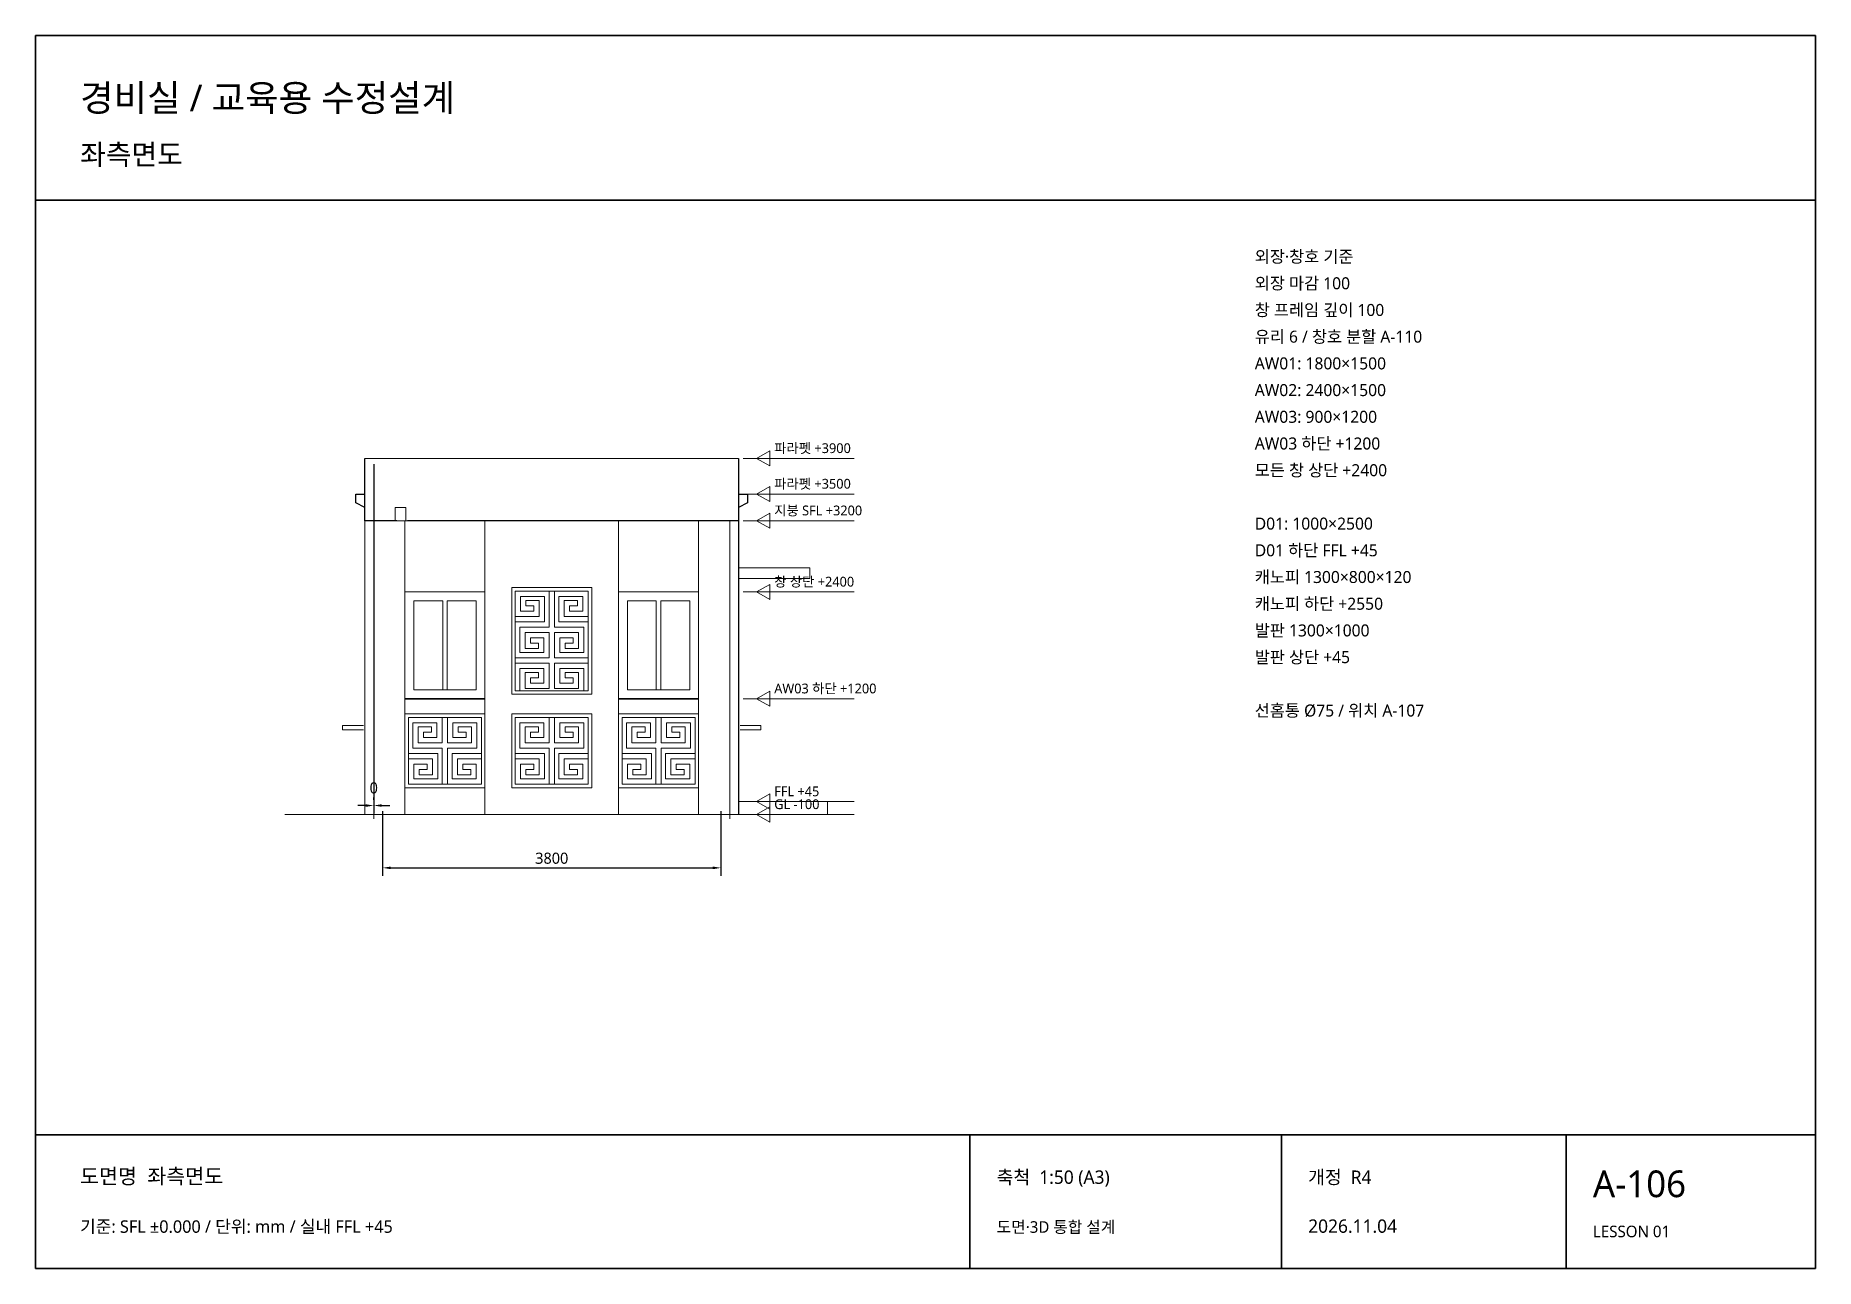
# Model space of a CAD drawing. Header units: millimetres. Extents: x 500 to 20500, y 500 to 14350.
import ezdxf

# ---------------------------------------------------------------- set-up
doc = ezdxf.new("R2010")
doc.units = ezdxf.units.MM
for name, color, linetype, lineweight in [('A-FINISH', 8, 'Continuous', 13), ('A-FRAME', 4, 'Continuous', 18), ('A-ROOF', 7, 'Continuous', 25), ('A-WALL', 7, 'Continuous', 35), ('BORDER', 7, 'Continuous', 35), ('DIM', 8, 'Continuous', 13), ('GRID', 8, 'Continuous', 13), ('TEXT', 7, 'Continuous', 18)]:
    doc.layers.add(name, color=color, linetype=linetype, lineweight=lineweight)
doc.styles.add('KOREAN', font='malgun.ttf')
doc.dimstyles.get("Standard").update_dxf_attribs({"dimtxt": 2.5, "dimasz": 2.5, "dimexe": 1.25, "dimexo": 0.625, "dimtad": 1, "dimcen": 2.5, "dimazin": 3, "dimtfac": 1, "dimtmove": 0, "dimatfit": 3})

msp = doc.modelspace()

# ---------------------------------------------------------------- linework, layer by layer
at = {"layer": 'A-FINISH'}
for p, q in [((4199, 9600), (4199, 5600)), ((4200, 9600), (4200, 5600)), ((4200, 9600), (8400, 9600)), ((8400, 9600), (8400, 5600)), ((8401, 9600), (8401, 5600)), ((4540, 9050), (4540, 8900)), ((4660, 9050), (4540, 9050)), ((4660, 8900), (4660, 9050)), ((4200, 8900), (4200, 5600)), ((4300, 8900), (4200, 8900)), ((4300, 8900), (4300, 5600)), ((4533.333, 8900), (4300, 8900)), ((4540, 8900), (4660, 8900)), ((4540, 8900), (4540, 8897)), ((4540, 8897), (4660, 8897)), ((4650, 5600), (4650, 8900)), ((4650, 8900), (4650, 8100)), ((5550, 8900), (4650, 8900)), ((4660, 8897), (4660, 8900)), ((5550, 8900), (5550, 5600)), ((7050, 8900), (5550, 8900)), ((5550, 8100), (5550, 8900)), ((7050, 5600), (7050, 8900)), ((7050, 8900), (7050, 8100)), ((7950, 8900), (7050, 8900)), ((7950, 8900), (7950, 5600)), ((8300, 8900), (7950, 8900)), ((7950, 8100), (7950, 8900)), ((8300, 5600), (8300, 8900)), ((8400, 8900), (8300, 8900)), ((8400, 5600), (8400, 8900)), ((4199, 8350), (4199, 5900)), ((4199, 8310), (4199, 7905)), ((4199, 8310), (4199, 5940)), ((4199, 8085), (4199, 8250)), ((4199, 7965), (4199, 8250)), ((4199, 8145), (4199, 8205)), ((4199, 8025), (4199, 8205)), ((9200, 8370), (8400, 8370)), ((8400, 8250), (9200, 8250)), ((8401, 8350), (8401, 5900)), ((8401, 8310), (8401, 7905)), ((8401, 8310), (8401, 5940)), ((8401, 8085), (8401, 8250)), ((8401, 7965), (8401, 8250)), ((8401, 8145), (8401, 8205)), ((8401, 8025), (8401, 8205)), ((9200, 8250), (9200, 8370)), ((4199, 8085), (4199, 8145)), ((4650, 8100), (5550, 8100)), ((5849.901, 8150), (6749.901, 8150)), ((5849.901, 8150), (5849.901, 6950)), ((5889.901, 8110), (6709.901, 8110)), ((5889.901, 8110), (5889.901, 6990)), ((5949.901, 8050), (6219.901, 8050)), ((5949.901, 7885), (5949.901, 8050)), ((6009.901, 7945), (6009.901, 8005)), ((6009.901, 8005), (6159.901, 8005)), ((6159.901, 7825), (6159.901, 8005)), ((6219.901, 7765), (6219.901, 8050)), ((6269.901, 8110), (6269.901, 7705)), ((6329.901, 8110), (6329.901, 7705)), ((6649.901, 8050), (6379.901, 8050)), ((6379.901, 7765), (6379.901, 8050)), ((6439.901, 7825), (6439.901, 8005)), ((6589.901, 8005), (6439.901, 8005)), ((6589.901, 7945), (6589.901, 8005)), ((6649.901, 7885), (6649.901, 8050)), ((6709.901, 8110), (6709.901, 6990)), ((6749.901, 8150), (6749.901, 6950)), ((7050, 8100), (7950, 8100)), ((8401, 8085), (8401, 8145)), ((4199, 7905), (4199, 7620)), ((4199, 7845), (4199, 7560)), ((4199, 7845), (4199, 7665)), ((5889.901, 7825), (6159.901, 7825)), ((6099.901, 7885), (5949.901, 7885)), ((6009.901, 7945), (6099.901, 7945)), ((6099.901, 7885), (6099.901, 7945)), ((6709.901, 7825), (6439.901, 7825)), ((6499.901, 7885), (6499.901, 7945)), ((6589.901, 7945), (6499.901, 7945)), ((6499.901, 7885), (6649.901, 7885)), ((8401, 7905), (8401, 7620)), ((8401, 7845), (8401, 7560)), ((8401, 7845), (8401, 7665)), ((4199, 7785), (4199, 7620)), ((4199, 7785), (4199, 7725)), ((4199, 7725), (4199, 7665)), ((5889.901, 7765), (6219.901, 7765)), ((5939.901, 7705), (5939.901, 7420)), ((6269.901, 7705), (5939.901, 7705)), ((5999.901, 7645), (5999.901, 7465)), ((6269.901, 7645), (5999.901, 7645)), ((6269.901, 7645), (6269.901, 7360)), ((6329.901, 7705), (6659.901, 7705)), ((6329.901, 7645), (6329.901, 7360)), ((6329.901, 7645), (6599.901, 7645)), ((6709.901, 7765), (6379.901, 7765)), ((6599.901, 7645), (6599.901, 7465)), ((6659.901, 7705), (6659.901, 7420)), ((8401, 7785), (8401, 7620)), ((8401, 7785), (8401, 7725)), ((8401, 7735), (8401, 6850)), ((8401, 7725), (8401, 7665)), ((4199, 7215), (4199, 7500)), ((4199, 7275), (4199, 7440)), ((4199, 7155), (4199, 7440)), ((6209.901, 7420), (5939.901, 7420)), ((6149.901, 7465), (5999.901, 7465)), ((6059.901, 7585), (6059.901, 7525)), ((6059.901, 7585), (6209.901, 7585)), ((6149.901, 7525), (6059.901, 7525)), ((6149.901, 7525), (6149.901, 7465)), ((6209.901, 7585), (6209.901, 7420)), ((6389.901, 7585), (6389.901, 7420)), ((6539.901, 7585), (6389.901, 7585)), ((6389.901, 7420), (6659.901, 7420)), ((6449.901, 7525), (6449.901, 7465)), ((6449.901, 7525), (6539.901, 7525)), ((6449.901, 7465), (6599.901, 7465)), ((6539.901, 7585), (6539.901, 7525)), ((8401, 7215), (8401, 7500)), ((8401, 7275), (8401, 7440)), ((8401, 7155), (8401, 7440)), ((4199, 7335), (4199, 7395)), ((4199, 7215), (4199, 7395)), ((4199, 7275), (4199, 7335)), ((6269.901, 7360), (5889.901, 7360)), ((6269.901, 7300), (5889.901, 7300)), ((6209.901, 7240), (5939.901, 7240)), ((5939.901, 6990), (5939.901, 7240)), ((6209.901, 7075), (6209.901, 7240)), ((6269.901, 7015), (6269.901, 7300)), ((6709.901, 7360), (6329.901, 7360)), ((6709.901, 7300), (6329.901, 7300)), ((6329.901, 7015), (6329.901, 7300)), ((6389.901, 7240), (6659.901, 7240)), ((6389.901, 7075), (6389.901, 7240)), ((6659.901, 6990), (6659.901, 7240)), ((8401, 7335), (8401, 7395)), ((8401, 7215), (8401, 7395)), ((8401, 7275), (8401, 7335)), ((4199, 6750), (4199, 7155)), ((4199, 7095), (4199, 6810)), ((4199, 7035), (4199, 6855)), ((5999.901, 7015), (5999.901, 7195)), ((6149.901, 7195), (5999.901, 7195)), ((6269.901, 7015), (5999.901, 7015)), ((6059.901, 7075), (6059.901, 7135)), ((6149.901, 7135), (6059.901, 7135)), ((6059.901, 7075), (6209.901, 7075)), ((6149.901, 7135), (6149.901, 7195)), ((6329.901, 7015), (6599.901, 7015)), ((6539.901, 7075), (6389.901, 7075)), ((6449.901, 7135), (6449.901, 7195)), ((6449.901, 7195), (6599.901, 7195)), ((6449.901, 7135), (6539.901, 7135)), ((6539.901, 7075), (6539.901, 7135)), ((6599.901, 7015), (6599.901, 7195)), ((8401, 6750), (8401, 7155)), ((8401, 7095), (8401, 6810)), ((8401, 7035), (8401, 6855)), ((4199, 6975), (4199, 6810)), ((4199, 6975), (4199, 6915)), ((4199, 6915), (4199, 6855)), ((4650, 6900), (4650, 5600)), ((5550, 5600), (5550, 6900)), ((5849.901, 6950), (6749.901, 6950)), ((5889.901, 6990), (6709.901, 6990)), ((7050, 6900), (7050, 5600)), ((7950, 5600), (7950, 6900)), ((8401, 6975), (8401, 6810)), ((8401, 6975), (8401, 6915)), ((8401, 6915), (8401, 6855)), ((8401, 6850), (8401, 5850)), ((3950, 6600), (3950, 6550)), ((4183.333, 6600), (3950, 6600)), ((4199, 6730), (4199, 5900)), ((4199, 6405), (4199, 6690)), ((4199, 6690), (4199, 5940)), ((4199, 6650), (4199, 6550)), ((4199, 6465), (4199, 6630)), ((4199, 6345), (4199, 6630)), ((4199.802, 6650), (4199.802, 6550)), ((5549.901, 6730), (4649.901, 6730)), ((4649.901, 6730), (4649.901, 5900)), ((5509.901, 6690), (4689.901, 6690)), ((4689.901, 6690), (4689.901, 5940)), ((5009.901, 6630), (4739.901, 6630)), ((4739.901, 6345), (4739.901, 6630)), ((5009.901, 6465), (5009.901, 6630)), ((5069.901, 6405), (5069.901, 6690)), ((5129.901, 6405), (5129.901, 6690)), ((5189.901, 6630), (5459.901, 6630)), ((5189.901, 6465), (5189.901, 6630)), ((5459.901, 6345), (5459.901, 6630)), ((5509.901, 6690), (5509.901, 5940)), ((5549.901, 6730), (5549.901, 5900)), ((6749.901, 6730), (5849.901, 6730)), ((5849.901, 6730), (5849.901, 5900)), ((6709.901, 6690), (5889.901, 6690)), ((5889.901, 6690), (5889.901, 5940)), ((6209.901, 6630), (5939.901, 6630)), ((5939.901, 6345), (5939.901, 6630)), ((6209.901, 6465), (6209.901, 6630)), ((6269.901, 6405), (6269.901, 6690)), ((6329.901, 6405), (6329.901, 6690)), ((6389.901, 6630), (6659.901, 6630)), ((6389.901, 6465), (6389.901, 6630)), ((6659.901, 6345), (6659.901, 6630)), ((6709.901, 6690), (6709.901, 5940)), ((6749.901, 6730), (6749.901, 5900)), ((7949.901, 6730), (7049.901, 6730)), ((7049.901, 6730), (7049.901, 5900)), ((7909.901, 6690), (7089.901, 6690)), ((7089.901, 6690), (7089.901, 5940)), ((7409.901, 6630), (7139.901, 6630)), ((7139.901, 6345), (7139.901, 6630)), ((7409.901, 6465), (7409.901, 6630)), ((7469.901, 6405), (7469.901, 6690)), ((7529.901, 6405), (7529.901, 6690)), ((7589.901, 6630), (7859.901, 6630)), ((7589.901, 6465), (7589.901, 6630)), ((7859.901, 6345), (7859.901, 6630)), ((7909.901, 6690), (7909.901, 5940)), ((7949.901, 6730), (7949.901, 5900)), ((8401, 6405), (8401, 6690)), ((8401, 6650), (8401, 6550)), ((8401, 6465), (8401, 6630)), ((8401, 6345), (8401, 6630)), ((8650, 6600), (8416.667, 6600)), ((8650, 6550), (8650, 6600)), ((3950, 6550), (4183.333, 6550)), ((4199, 6525), (4199, 6585)), ((4199, 6405), (4199, 6585)), ((4199, 6465), (4199, 6525)), ((4799.901, 6405), (4799.901, 6585)), ((4949.901, 6585), (4799.901, 6585)), ((5069.901, 6405), (4799.901, 6405)), ((4859.901, 6465), (4859.901, 6525)), ((4949.901, 6525), (4859.901, 6525)), ((4859.901, 6465), (5009.901, 6465)), ((4949.901, 6525), (4949.901, 6585)), ((5129.901, 6405), (5399.901, 6405)), ((5339.901, 6465), (5189.901, 6465)), ((5249.901, 6525), (5249.901, 6585)), ((5249.901, 6585), (5399.901, 6585)), ((5249.901, 6525), (5339.901, 6525)), ((5339.901, 6465), (5339.901, 6525)), ((5399.901, 6405), (5399.901, 6585)), ((5999.901, 6405), (5999.901, 6585)), ((6149.901, 6585), (5999.901, 6585)), ((6269.901, 6405), (5999.901, 6405)), ((6059.901, 6465), (6059.901, 6525)), ((6149.901, 6525), (6059.901, 6525)), ((6059.901, 6465), (6209.901, 6465)), ((6149.901, 6525), (6149.901, 6585)), ((6329.901, 6405), (6599.901, 6405)), ((6539.901, 6465), (6389.901, 6465)), ((6449.901, 6525), (6449.901, 6585)), ((6449.901, 6585), (6599.901, 6585)), ((6449.901, 6525), (6539.901, 6525)), ((6539.901, 6465), (6539.901, 6525)), ((6599.901, 6405), (6599.901, 6585)), ((7199.901, 6405), (7199.901, 6585)), ((7349.901, 6585), (7199.901, 6585)), ((7469.901, 6405), (7199.901, 6405)), ((7259.901, 6465), (7259.901, 6525)), ((7349.901, 6525), (7259.901, 6525)), ((7259.901, 6465), (7409.901, 6465)), ((7349.901, 6525), (7349.901, 6585)), ((7529.901, 6405), (7799.901, 6405)), ((7739.901, 6465), (7589.901, 6465)), ((7649.901, 6525), (7649.901, 6585)), ((7649.901, 6585), (7799.901, 6585)), ((7649.901, 6525), (7739.901, 6525)), ((7739.901, 6465), (7739.901, 6525)), ((7799.901, 6405), (7799.901, 6585)), ((8401, 6525), (8401, 6585)), ((8401, 6405), (8401, 6585)), ((8401, 6465), (8401, 6525)), ((8416.667, 6550), (8650, 6550)), ((4199, 5940), (4199, 6345)), ((4199, 6285), (4199, 6000)), ((4199, 6225), (4199, 6045)), ((4689.901, 6285), (5019.901, 6285)), ((4689.901, 6225), (4959.901, 6225)), ((5069.901, 6345), (4739.901, 6345)), ((4959.901, 6225), (4959.901, 6045)), ((5019.901, 6285), (5019.901, 6000)), ((5069.901, 5940), (5069.901, 6345)), ((5129.901, 5940), (5129.901, 6345)), ((5129.901, 6345), (5459.901, 6345)), ((5179.901, 6285), (5179.901, 6000)), ((5509.901, 6285), (5179.901, 6285)), ((5239.901, 6225), (5239.901, 6045)), ((5509.901, 6225), (5239.901, 6225)), ((5889.901, 6285), (6219.901, 6285)), ((5889.901, 6225), (6159.901, 6225)), ((6269.901, 6345), (5939.901, 6345)), ((6159.901, 6225), (6159.901, 6045)), ((6219.901, 6285), (6219.901, 6000)), ((6269.901, 5940), (6269.901, 6345)), ((6329.901, 5940), (6329.901, 6345)), ((6329.901, 6345), (6659.901, 6345)), ((6379.901, 6285), (6379.901, 6000)), ((6709.901, 6285), (6379.901, 6285)), ((6439.901, 6225), (6439.901, 6045)), ((6709.901, 6225), (6439.901, 6225)), ((7089.901, 6285), (7419.901, 6285)), ((7089.901, 6225), (7359.901, 6225)), ((7469.901, 6345), (7139.901, 6345)), ((7359.901, 6225), (7359.901, 6045)), ((7419.901, 6285), (7419.901, 6000)), ((7469.901, 5940), (7469.901, 6345)), ((7529.901, 5940), (7529.901, 6345)), ((7529.901, 6345), (7859.901, 6345)), ((7579.901, 6285), (7579.901, 6000)), ((7909.901, 6285), (7579.901, 6285)), ((7639.901, 6225), (7639.901, 6045)), ((7909.901, 6225), (7639.901, 6225)), ((8401, 5940), (8401, 6345)), ((8401, 6285), (8401, 6000)), ((8401, 6225), (8401, 6045)), ((4199, 6165), (4199, 6000)), ((4199, 6165), (4199, 6105)), ((4199, 6105), (4199, 6045)), ((4749.901, 6165), (4749.901, 6000)), ((4899.901, 6165), (4749.901, 6165)), ((4749.901, 6000), (5019.901, 6000)), ((4809.901, 6105), (4809.901, 6045)), ((4809.901, 6105), (4899.901, 6105)), ((4809.901, 6045), (4959.901, 6045)), ((4899.901, 6165), (4899.901, 6105)), ((5449.901, 6000), (5179.901, 6000)), ((5389.901, 6045), (5239.901, 6045)), ((5299.901, 6165), (5299.901, 6105)), ((5299.901, 6165), (5449.901, 6165)), ((5389.901, 6105), (5299.901, 6105)), ((5389.901, 6105), (5389.901, 6045)), ((5449.901, 6165), (5449.901, 6000)), ((5949.901, 6165), (5949.901, 6000)), ((6099.901, 6165), (5949.901, 6165)), ((5949.901, 6000), (6219.901, 6000)), ((6009.901, 6105), (6009.901, 6045)), ((6009.901, 6105), (6099.901, 6105)), ((6009.901, 6045), (6159.901, 6045)), ((6099.901, 6165), (6099.901, 6105)), ((6649.901, 6000), (6379.901, 6000)), ((6589.901, 6045), (6439.901, 6045)), ((6499.901, 6165), (6499.901, 6105)), ((6499.901, 6165), (6649.901, 6165)), ((6589.901, 6105), (6499.901, 6105)), ((6589.901, 6105), (6589.901, 6045)), ((6649.901, 6165), (6649.901, 6000)), ((7149.901, 6165), (7149.901, 6000)), ((7299.901, 6165), (7149.901, 6165)), ((7149.901, 6000), (7419.901, 6000)), ((7209.901, 6105), (7209.901, 6045)), ((7209.901, 6105), (7299.901, 6105)), ((7209.901, 6045), (7359.901, 6045)), ((7299.901, 6165), (7299.901, 6105)), ((7849.901, 6000), (7579.901, 6000)), ((7789.901, 6045), (7639.901, 6045)), ((7699.901, 6165), (7699.901, 6105)), ((7699.901, 6165), (7849.901, 6165)), ((7789.901, 6105), (7699.901, 6105)), ((7789.901, 6105), (7789.901, 6045)), ((7849.901, 6165), (7849.901, 6000)), ((8401, 6165), (8401, 6000)), ((8401, 6165), (8401, 6105)), ((8401, 6105), (8401, 6045)), ((5549.901, 5900), (4649.901, 5900)), ((5509.901, 5940), (4689.901, 5940)), ((6749.901, 5900), (5849.901, 5900)), ((6709.901, 5940), (5889.901, 5940)), ((7949.901, 5900), (7049.901, 5900)), ((7909.901, 5940), (7089.901, 5940)), ((4200, 5600), (4300, 5600)), ((4300, 5625), (4300, 5550)), ((4300, 5600), (4533.333, 5600)), ((4562.5, 5600), (4562.821, 5600)), ((4562.821, 5600), (4563.778, 5600)), ((4563.778, 5600), (4565.355, 5600)), ((4565.355, 5600), (4567.524, 5600)), ((4567.524, 5600), (4570.249, 5600)), ((4570.249, 5600), (4573.484, 5600)), ((4573.484, 5600), (4577.171, 5600)), ((4577.171, 5600), (4581.25, 5600)), ((4581.25, 5600), (4585.649, 5600)), ((4585.649, 5600), (4590.294, 5600)), ((4590.294, 5600), (4595.105, 5600)), ((4595.105, 5600), (4600, 5600)), ((4600, 5600), (4604.895, 5600)), ((4604.895, 5600), (4609.706, 5600)), ((4609.706, 5600), (4614.351, 5600)), ((4614.351, 5600), (4618.75, 5600)), ((4618.75, 5600), (4622.829, 5600)), ((4622.829, 5600), (4626.516, 5600)), ((4626.516, 5600), (4629.751, 5600)), ((4629.751, 5600), (4632.476, 5600)), ((4632.476, 5600), (4634.646, 5600)), ((4634.646, 5600), (4636.222, 5600)), ((4636.222, 5600), (4637.179, 5600)), ((4637.179, 5600), (4637.5, 5600)), ((4650, 5600), (5550, 5600)), ((5550, 5600), (7050, 5600)), ((7050, 5600), (7950, 5600)), ((7950, 5600), (8300, 5600)), ((8300, 5550), (8300, 5625)), ((8300, 5600), (8400, 5600)), ((9400, 5745), (8400, 5745)), ((8400, 5600), (9400, 5600)), ((9400, 5600), (9400, 5745))]:
    msp.add_line(p, q, dxfattribs=at)
at = {"layer": 'A-FRAME'}
for p, q in [((5075, 8000), (4750, 8000)), ((4750, 8000), (4750, 7000)), ((5075, 7000), (5075, 8000)), ((5450, 8000), (5125, 8000)), ((5125, 8000), (5125, 7000)), ((5450, 7000), (5450, 8000)), ((7475, 8000), (7150, 8000)), ((7150, 8000), (7150, 7000)), ((7475, 7000), (7475, 8000)), ((7850, 8000), (7525, 8000)), ((7525, 8000), (7525, 7000)), ((7850, 7000), (7850, 8000)), ((5450, 7000), (4750, 7000)), ((4750, 7000), (5075, 7000)), ((5075, 7000), (5125, 7000)), ((5125, 7000), (5450, 7000)), ((7850, 7000), (7150, 7000)), ((7150, 7000), (7475, 7000)), ((7475, 7000), (7525, 7000)), ((7525, 7000), (7850, 7000))]:
    msp.add_line(p, q, dxfattribs=at)
at = {"layer": 'A-ROOF'}
for p, q in [((4200, 8900), (4200, 9600)), ((8400, 9600), (8400, 8900)), ((4100, 9100), (4100, 9200)), ((4100, 9200), (4200, 9200)), ((8400, 9200), (8500, 9200)), ((8500, 9200), (8500, 9100)), ((4200, 9050), (4100, 9100)), ((8500, 9100), (8400, 9050)), ((4560, 8900), (4200, 8900)), ((8400, 8900), (4680, 8900))]:
    msp.add_line(p, q, dxfattribs=at)
at = {"layer": 'A-WALL'}
for p, q in [((5550, 6900), (4650, 6900)), ((7950, 6900), (7050, 6900))]:
    msp.add_line(p, q, dxfattribs=at)
at = {"layer": 'BORDER'}
for p, q in [((500, 12500), (20500, 12500)), ((500, 2000), (20500, 2000)), ((11000, 500), (11000, 2000)), ((14500, 500), (14500, 2000)), ((17700, 500), (17700, 2000))]:
    msp.add_line(p, q, dxfattribs=at)
msp.add_lwpolyline([(500, 500), (20500, 500), (20500, 14350), (500, 14350)], close=True, dxfattribs=at)
at = {"layer": 'DIM'}
for p, q in [((8450, 9600), (9700, 9600)), ((8450, 9200), (9700, 9200)), ((8450, 8900), (9700, 8900)), ((8450, 8100), (9700, 8100)), ((8450, 6900), (9700, 6900)), ((8450, 5745), (9700, 5745)), ((8450, 5600), (9700, 5600))]:
    msp.add_line(p, q, dxfattribs=at)
for points in [[(8600, 9600), (8750, 9685), (8750, 9515)], [(8600, 9200), (8750, 9285), (8750, 9115)], [(8600, 8900), (8750, 8985), (8750, 8815)], [(8600, 8100), (8750, 8185), (8750, 8015)], [(8600, 6900), (8750, 6985), (8750, 6815)], [(8600, 5745), (8750, 5830), (8750, 5660)], [(8600, 5600), (8750, 5685), (8750, 5515)]]:
    msp.add_lwpolyline(points, close=True, dxfattribs=at)
at = {"layer": 'GRID'}
msp.add_line((3300, 5600), (9300, 5600), dxfattribs=at)

# ---------------------------------------------------------------- texts
at = {"layer": 'TEXT', "style": 'KOREAN'}
for s, height, p in [('경비실 / 교육용 수정설계', 300, (1000, 13500)), ('좌측면도', 230, (1000, 12900)), ('외장·창호 기준', 135, (14200, 11800)), ('외장 마감 100', 135, (14200, 11500)), ('창 프레임 깊이 100', 135, (14200, 11200)), ('유리 6 / 창호 분할 A-110', 135, (14200, 10900)), ('AW01: 1800×1500', 135, (14200, 10600)), ('AW02: 2400×1500', 135, (14200, 10300)), ('AW03: 900×1200', 135, (14200, 10000)), ('AW03 하단 +1200', 135, (14200, 9700)), ('파라펫 +3900', 110, (8800, 9660)), ('모든 창 상단 +2400', 135, (14200, 9400)), ('파라펫 +3500', 110, (8800, 9260)), ('지붕 SFL +3200', 110, (8800, 8960)), ('D01: 1000×2500', 135, (14200, 8800)), ('D01 하단 FFL +45', 135, (14200, 8500)), ('창 상단 +2400', 110, (8800, 8160)), ('캐노피 1300×800×120', 135, (14200, 8200)), ('캐노피 하단 +2550', 135, (14200, 7900)), ('발판 1300×1000', 135, (14200, 7600)), ('발판 상단 +45', 135, (14200, 7300)), ('AW03 하단 +1200', 110, (8800, 6960)), ('선홈통 Ø75 / 위치 A-107', 135, (14200, 6700)), ('FFL +45', 110, (8800, 5805)), ('GL -100', 110, (8800, 5660)), ('도면명  좌측면도', 170, (1000, 1450)), ('축척  1:50 (A3)', 150, (11300, 1450)), ('개정  R4', 150, (14800, 1450)), ('A-106', 300, (18000, 1300)), ('기준: SFL ±0.000 / 단위: mm / 실내 FFL +45', 140, (1000, 900)), ('도면·3D 통합 설계', 130, (11300, 900)), ('2026.11.04', 150, (14800, 900)), ('LESSON 01', 130, (18000, 850))]:
    msp.add_text(s, height=height, dxfattribs=at).set_placement(p)

# ---------------------------------------------------------------- dimensions: what is measured, and where the dimension line sits
at = {"layer": 'DIM'}
for base, p1, p2 in [((3650, 5700), (4300, 5700), (4300, 9600)), ((4400, 5000), (4400, 5700), (8200, 5700))]:
    msp.add_linear_dim(base=base, p1=p1, p2=p2, dimstyle='Standard', override={"dimtxt": 125, "dimasz": 90, "dimexe": 90, "dimexo": 65, "dimgap": 45, "dimtad": 1, "dimdec": 0, "dimlfac": 1, "dimtxsty": 'KOREAN', "dimclrd": 8, "dimclre": 8, "dimclrt": 7}, dxfattribs=at).render()

doc.saveas('drawing.dxf')
